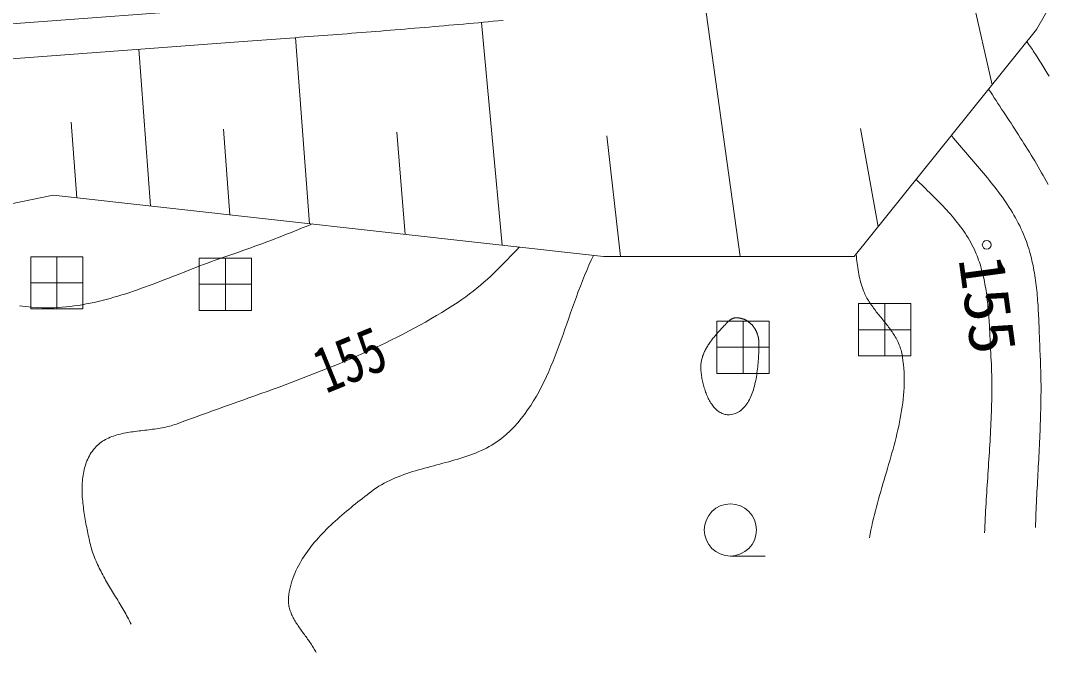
# Model space of a CAD drawing. Units: millimetres, scale not verified. Extents: x 40000 to 680000, y 20000 to 380000.
# Drawn here: x 219836 to 249362, y 252335 to 270510 of the extents above; entities that cross this region are included whole.
import ezdxf
from ezdxf.enums import TextEntityAlignment as Align

# ---------------------------------------------------------------- set-up
doc = ezdxf.new("R2010")
doc.units = ezdxf.units.MM
doc.header["$LTSCALE"] = 1000
doc.layers.add('M-BGD', color=7, linetype='Continuous', lineweight=13)
doc.layers.add('M-BMK-ROW', color=30, linetype='Continuous', lineweight=13)
doc.styles.add('ＭＳ ゴシック', font='')
doc.styles.get('ＭＳ ゴシック').set_extended_font_data('MS Gothic')

msp = doc.modelspace()

# ---------------------------------------------------------------- linework, layer by layer
at = {"layer": 'M-BGD'}
for p, q in [((250928, 273567), (249048, 270255)), ((246893, 272518), (247769, 268660)), ((239483, 271183), (240523, 263723)), ((192173, 268384), (226161, 270903)), ((233090, 270456), (233682, 264048)), ((243808, 263724), (249048, 270255)), ((192056, 267372), (226235, 269906)), ((227742, 270018), (228143, 264667)), ((223236, 269684), (223570, 265178)), ((221454, 265414), (221293, 267584)), ((225854, 264923), (225671, 267387)), ((230892, 264360), (230654, 267301)), ((244490, 264574), (243984, 267401)), ((237085, 263723), (236695, 267193)), ((215835, 264472), (220774, 265490)), ((220774, 265490), (236594, 263723)), ((236594, 263723), (243808, 263724)), ((240245, 255109), (241245, 255109))]:
    msp.add_line(p, q, dxfattribs=at)
for points in [[(226235, 269906), (226369, 269916), (226503, 269926), (226637, 269936), (226772, 269946), (226906, 269956), (227041, 269966), (227176, 269976), (227312, 269986), (227447, 269996), (227583, 270006), (227718, 270016), (227854, 270027), (227990, 270037), (228127, 270047), (228263, 270057), (228399, 270068), (228536, 270078), (228673, 270089), (228810, 270099), (228947, 270110), (229085, 270120), (229222, 270131), (229360, 270142), (229498, 270153), (229636, 270163), (229774, 270174), (229913, 270185), (230051, 270196), (230190, 270207), (230329, 270219), (230468, 270230), (230607, 270241), (230747, 270253), (230886, 270264), (231026, 270276), (231166, 270287), (231306, 270299), (231446, 270311), (231587, 270323), (231727, 270335), (231868, 270347), (232009, 270359), (232150, 270372), (232291, 270384), (232432, 270397), (232574, 270409), (232716, 270422), (232857, 270435), (232999, 270448), (233142, 270461), (233284, 270474), (233426, 270488), (233569, 270501), (233712, 270515)], [(248767, 269904), (248789, 269874), (248817, 269834), (248845, 269794), (248873, 269754), (248901, 269714), (248928, 269674), (248955, 269634), (248982, 269594), (249008, 269553), (249068, 269462), (249126, 269371), (249184, 269279), (249241, 269186), (249297, 269093), (249352, 269000), (249407, 268906)], [(247671, 268538), (247671, 268538), (247724, 268456), (247777, 268374), (247831, 268291), (247884, 268209), (247938, 268127), (247991, 268045), (248045, 267963), (248099, 267881), (248153, 267799), (248207, 267717), (248260, 267635), (248314, 267553), (248368, 267470), (248421, 267388), (248475, 267306), (248528, 267223), (248581, 267140), (248634, 267057), (248686, 266974), (248739, 266891), (248791, 266808), (248842, 266725), (248893, 266641), (248944, 266557), (248994, 266473), (249044, 266389), (249094, 266304), (249142, 266219), (249191, 266134), (249238, 266049), (249285, 265963), (249332, 265878), (249378, 265791)], [(246600, 267204), (246604, 267199), (246660, 267131), (246717, 267062), (246773, 266994), (246831, 266927), (246888, 266859), (246945, 266792), (247003, 266724), (247061, 266657), (247119, 266590), (247177, 266522), (247235, 266455), (247293, 266388), (247350, 266320), (247408, 266253), (247465, 266185), (247522, 266118), (247579, 266050), (247635, 265981), (247691, 265913), (247746, 265844), (247801, 265775), (247855, 265706), (247909, 265636), (247962, 265566), (248014, 265496), (248065, 265425), (248116, 265354), (248165, 265282), (248214, 265209), (248261, 265136), (248308, 265063), (248353, 264989), (248398, 264914), (248441, 264839), (248483, 264762), (248523, 264686), (248563, 264608), (248600, 264530), (248637, 264450), (248671, 264370), (248705, 264289), (248731, 264222), (248756, 264155), (248780, 264087), (248802, 264018), (248824, 263950), (248845, 263881), (248864, 263812), (248883, 263742), (248900, 263673), (248917, 263603), (248932, 263532), (248947, 263462), (248961, 263391), (248974, 263320), (248987, 263249), (248998, 263178), (249009, 263106), (249019, 263035), (249029, 262963), (249038, 262891), (249046, 262818), (249054, 262746), (249061, 262674), (249068, 262601), (249074, 262528), (249079, 262456), (249085, 262383), (249090, 262310), (249094, 262237), (249098, 262164), (249102, 262091), (249106, 262018), (249109, 261945), (249113, 261871), (249116, 261798), (249119, 261725), (249121, 261652), (249124, 261579), (249127, 261506), (249129, 261433), (249132, 261360), (249135, 261287), (249138, 261214), (249140, 261142), (249143, 261069), (249147, 260997), (249150, 260924), (249153, 260852), (249158, 260750), (249163, 260647), (249166, 260545), (249169, 260442), (249172, 260340), (249174, 260238), (249175, 260135), (249176, 260033), (249176, 259930), (249176, 259828), (249175, 259725), (249174, 259623), (249173, 259520), (249171, 259418), (249168, 259315), (249166, 259213), (249163, 259110), (249160, 259008), (249156, 258905), (249152, 258803), (249148, 258700), (249144, 258598), (249139, 258495), (249134, 258393), (249130, 258290), (249125, 258188), (249119, 258085), (249114, 257983), (249109, 257880), (249103, 257777), (249098, 257675), (249092, 257572), (249087, 257470), (249081, 257367), (249076, 257265), (249071, 257162), (249065, 257060), (249060, 256957), (249055, 256855), (249050, 256752), (249045, 256650), (249041, 256547), (249037, 256445), (249032, 256342), (249029, 256240), (249025, 256137), (249022, 256035), (249019, 255932)], [(245585, 265939), (245635, 265890), (245691, 265835), (245747, 265780), (245804, 265725), (245861, 265670), (245917, 265615), (245973, 265560), (246030, 265505), (246086, 265449), (246142, 265394), (246197, 265338), (246252, 265282), (246307, 265226), (246361, 265170), (246415, 265113), (246468, 265056), (246520, 264998), (246572, 264940), (246623, 264882), (246673, 264823), (246722, 264763), (246770, 264703), (246818, 264642), (246864, 264581), (246910, 264519), (246954, 264456), (246997, 264392), (247038, 264328), (247079, 264262), (247118, 264196), (247156, 264129), (247192, 264061), (247227, 263992), (247260, 263922), (247286, 263863), (247312, 263803), (247336, 263743), (247359, 263682), (247382, 263622), (247403, 263560), (247423, 263499), (247442, 263437), (247460, 263375), (247477, 263313), (247494, 263250), (247509, 263187), (247524, 263124), (247538, 263060), (247551, 262996), (247563, 262933), (247575, 262868), (247586, 262804), (247596, 262739), (247606, 262675), (247615, 262610), (247623, 262545), (247631, 262479), (247638, 262414), (247645, 262349), (247652, 262283), (247658, 262217), (247664, 262152), (247669, 262086), (247674, 262020), (247678, 261954), (247683, 261888), (247687, 261822), (247691, 261756), (247694, 261690), (247698, 261624), (247701, 261558), (247704, 261492), (247708, 261426), (247711, 261360), (247714, 261294), (247717, 261228), (247720, 261163), (247723, 261097), (247726, 261032), (247730, 260966), (247733, 260901), (247737, 260836), (247743, 260731), (247748, 260626), (247752, 260520), (247755, 260415), (247758, 260310), (247760, 260204), (247761, 260099), (247762, 259994), (247762, 259888), (247761, 259783), (247760, 259677), (247759, 259572), (247756, 259467), (247754, 259361), (247750, 259256), (247747, 259150), (247743, 259045), (247738, 258940), (247734, 258834), (247728, 258729), (247723, 258623), (247717, 258518), (247711, 258412), (247705, 258307), (247699, 258201), (247692, 258096), (247685, 257991), (247678, 257885), (247671, 257780), (247664, 257674), (247657, 257569), (247650, 257463), (247643, 257358), (247636, 257252), (247629, 257147), (247622, 257041), (247615, 256936), (247608, 256831), (247601, 256725), (247595, 256620), (247589, 256514), (247583, 256409), (247577, 256303), (247572, 256198), (247566, 256092), (247562, 255987), (247557, 255882), (247553, 255776)], [(219806, 262309), (219981, 262286), (220158, 262268), (220335, 262255), (220452, 262250), (220569, 262247), (220685, 262248), (220802, 262250), (220918, 262256), (221034, 262263), (221149, 262273), (221265, 262286), (221380, 262300), (221495, 262317), (221610, 262336), (221724, 262357), (221839, 262379), (221953, 262404), (222067, 262430), (222181, 262457), (222295, 262487), (222408, 262517), (222522, 262550), (222635, 262583), (222748, 262618), (222861, 262654), (222974, 262691), (223087, 262729), (223199, 262768), (223312, 262808), (223424, 262848), (223536, 262889), (223649, 262931), (223761, 262973), (223873, 263016), (223984, 263059), (224096, 263103), (224208, 263146), (224320, 263190), (224431, 263234), (224543, 263277), (224654, 263321), (224766, 263364), (224877, 263407), (224988, 263450), (225099, 263492), (225211, 263534), (225322, 263575), (225433, 263616), (225544, 263656), (225655, 263694), (225766, 263732), (225882, 263772), (225997, 263811), (226112, 263851), (226228, 263892), (226342, 263933), (226457, 263974), (226572, 264016), (226686, 264058), (226801, 264101), (226915, 264144), (227029, 264187), (227143, 264231), (227257, 264274), (227370, 264319), (227484, 264363), (227597, 264408), (227711, 264453), (227824, 264499), (227937, 264544), (228050, 264590), (228163, 264636), (228218, 264659)], [(223017, 253150), (222992, 253200), (222966, 253249), (222940, 253299), (222913, 253348), (222886, 253397), (222859, 253446), (222831, 253495), (222803, 253544), (222774, 253592), (222746, 253641), (222717, 253690), (222688, 253738), (222659, 253786), (222629, 253835), (222600, 253883), (222570, 253931), (222541, 253980), (222512, 254028), (222482, 254076), (222453, 254125), (222424, 254173), (222395, 254222), (222367, 254270), (222338, 254319), (222310, 254368), (222282, 254417), (222255, 254466), (222227, 254515), (222201, 254564), (222175, 254614), (222149, 254663), (222124, 254713), (222099, 254763), (222075, 254813), (222051, 254864), (222028, 254914), (222006, 254965), (221985, 255016), (221964, 255068), (221945, 255119), (221926, 255171), (221907, 255224), (221890, 255276), (221874, 255329), (221859, 255382), (221844, 255436), (221831, 255490), (221819, 255544), (221807, 255598), (221796, 255653), (221784, 255708), (221772, 255763), (221761, 255819), (221749, 255875), (221738, 255932), (221727, 255989), (221716, 256046), (221705, 256103), (221694, 256161), (221684, 256219), (221675, 256277), (221665, 256336), (221657, 256394), (221648, 256453), (221641, 256511), (221634, 256570), (221627, 256628), (221622, 256687), (221617, 256745), (221612, 256804), (221609, 256862), (221607, 256920), (221605, 256978), (221605, 257035), (221605, 257092), (221607, 257149), (221610, 257206), (221614, 257262), (221619, 257318), (221625, 257373), (221633, 257428), (221642, 257482), (221652, 257536), (221664, 257590), (221678, 257642), (221692, 257694), (221709, 257746), (221727, 257796), (221746, 257846), (221768, 257895), (221791, 257944), (221816, 257991), (221842, 258038), (221871, 258084), (221902, 258128), (221934, 258172), (221967, 258212), (222001, 258250), (222036, 258286), (222073, 258319), (222111, 258351), (222150, 258380), (222191, 258408), (222233, 258435), (222276, 258459), (222320, 258482), (222365, 258503), (222411, 258523), (222458, 258542), (222506, 258559), (222554, 258575), (222604, 258590), (222654, 258604), (222705, 258617), (222757, 258629), (222809, 258640), (222862, 258650), (222915, 258660), (222969, 258669), (223023, 258677), (223077, 258685), (223132, 258692), (223187, 258700), (223242, 258706), (223298, 258713), (223353, 258720), (223409, 258726), (223464, 258733), (223520, 258740), (223575, 258747), (223630, 258754), (223685, 258761), (223740, 258769), (223795, 258778), (223849, 258787), (223903, 258796), (223957, 258807), (224009, 258818), (224062, 258830), (224114, 258842), (224165, 258856), (224216, 258871), (224265, 258887), (224315, 258905), (224487, 258968), (224660, 259031), (224834, 259094), (225007, 259157), (225181, 259219), (225355, 259281), (225529, 259343), (225703, 259405), (225877, 259467), (226052, 259530), (226226, 259592), (226401, 259654), (226575, 259717), (226749, 259779), (226923, 259842), (227097, 259906), (227271, 259969), (227445, 260034), (227619, 260098), (227792, 260164), (227965, 260229), (228137, 260296), (228310, 260363), (228482, 260431), (228653, 260500), (228824, 260569), (228995, 260640), (229165, 260711), (229335, 260783), (229504, 260857), (229672, 260931), (229840, 261007), (230007, 261084), (230174, 261162), (230340, 261241), (230505, 261322), (230669, 261404), (230833, 261488), (230995, 261573), (231157, 261659), (231318, 261748), (231478, 261838), (231637, 261929), (231795, 262022), (231952, 262117), (232108, 262214), (232263, 262313), (232417, 262414), (232528, 262489), (232637, 262567), (232744, 262646), (232849, 262728), (232954, 262811), (233056, 262897), (233157, 262984), (233257, 263072), (233356, 263162), (233454, 263254), (233550, 263347), (233646, 263441), (233740, 263537), (233834, 263633), (233927, 263730), (234019, 263829), (234111, 263928), (234171, 263994)], [(228334, 252335), (228317, 252368), (228299, 252401), (228280, 252433), (228261, 252466), (228242, 252498), (228221, 252530), (228200, 252563), (228179, 252595), (228157, 252627), (228135, 252659), (228113, 252691), (228090, 252722), (228067, 252754), (228044, 252786), (228021, 252818), (227998, 252850), (227974, 252881), (227951, 252913), (227928, 252945), (227905, 252977), (227882, 253008), (227860, 253040), (227838, 253072), (227816, 253104), (227795, 253136), (227774, 253169), (227753, 253201), (227734, 253233), (227715, 253266), (227696, 253298), (227678, 253331), (227662, 253364), (227645, 253397), (227630, 253430), (227616, 253464), (227603, 253497), (227591, 253531), (227579, 253565), (227570, 253599), (227561, 253634), (227553, 253669), (227547, 253703), (227542, 253739), (227539, 253774), (227537, 253810), (227537, 253846), (227538, 253882), (227541, 253918), (227550, 253998), (227563, 254077), (227578, 254156), (227595, 254233), (227616, 254310), (227638, 254386), (227664, 254461), (227691, 254536), (227721, 254609), (227753, 254682), (227788, 254755), (227824, 254826), (227862, 254897), (227903, 254967), (227945, 255036), (227989, 255105), (228035, 255173), (228082, 255240), (228131, 255307), (228182, 255373), (228234, 255438), (228287, 255503), (228342, 255567), (228398, 255630), (228455, 255693), (228513, 255755), (228572, 255816), (228633, 255877), (228694, 255937), (228756, 255996), (228818, 256055), (228881, 256113), (228945, 256171), (229010, 256228), (229075, 256284), (229140, 256340), (229205, 256396), (229271, 256450), (229337, 256504), (229403, 256558), (229469, 256611), (229535, 256663), (229601, 256715), (229667, 256767), (229733, 256818), (229798, 256868), (229862, 256918), (229927, 256967), (229997, 257019), (230069, 257068), (230142, 257115), (230217, 257160), (230293, 257203), (230370, 257243), (230449, 257282), (230528, 257319), (230609, 257354), (230690, 257387), (230773, 257419), (230856, 257450), (230940, 257479), (231024, 257507), (231110, 257535), (231195, 257561), (231282, 257586), (231368, 257611), (231455, 257635), (231542, 257659), (231630, 257682), (231717, 257706), (231805, 257729), (231892, 257752), (231980, 257775), (232067, 257799), (232154, 257822), (232240, 257847), (232327, 257871), (232413, 257897), (232498, 257923), (232583, 257950), (232667, 257979), (232750, 258008), (232833, 258039), (232914, 258071), (232995, 258104), (233075, 258139), (233154, 258176), (233231, 258215), (233307, 258256), (233382, 258298), (233456, 258343), (233528, 258390), (233599, 258440), (233668, 258492), (233736, 258547), (233801, 258604), (233916, 258712), (234025, 258824), (234129, 258940), (234229, 259060), (234325, 259183), (234416, 259309), (234503, 259438), (234587, 259571), (234667, 259706), (234744, 259844), (234817, 259984), (234888, 260126), (234956, 260271), (235022, 260417), (235086, 260565), (235148, 260715), (235208, 260866), (235266, 261018), (235323, 261171), (235379, 261325), (235435, 261480), (235489, 261635), (235544, 261790), (235598, 261946), (235652, 262101), (235706, 262257), (235761, 262411), (235817, 262566), (235873, 262719), (235931, 262872), (235990, 263024), (236050, 263174), (236113, 263323), (236177, 263470), (236244, 263615), (236311, 263755)], [(243861, 263790), (243861, 263784), (243868, 263720), (243875, 263656), (243883, 263592), (243891, 263529), (243899, 263465), (243908, 263402), (243918, 263339), (243929, 263276), (243940, 263214), (243952, 263152), (243966, 263091), (243981, 263030), (243997, 262970), (244014, 262911), (244032, 262852), (244053, 262794), (244074, 262736), (244098, 262680), (244115, 262641), (244134, 262603), (244153, 262565), (244173, 262527), (244194, 262490), (244216, 262454), (244239, 262417), (244262, 262381), (244286, 262346), (244311, 262310), (244336, 262275), (244361, 262240), (244387, 262205), (244414, 262170), (244440, 262136), (244467, 262102), (244495, 262068), (244522, 262033), (244550, 261999), (244577, 261966), (244605, 261932), (244632, 261898), (244660, 261864), (244687, 261830), (244714, 261796), (244741, 261762), (244768, 261727), (244794, 261693), (244820, 261659), (244846, 261624), (244871, 261589), (244895, 261554), (244919, 261519), (244942, 261483), (244965, 261448), (244986, 261412), (245007, 261375), (245027, 261338), (245047, 261301), (245065, 261264), (245082, 261226), (245098, 261187), (245113, 261149), (245127, 261109), (245140, 261070), (245151, 261029), (245161, 260988), (245170, 260947), (245190, 260837), (245206, 260726), (245219, 260616), (245229, 260506), (245237, 260395), (245241, 260285), (245242, 260174), (245241, 260064), (245238, 259953), (245232, 259843), (245223, 259732), (245213, 259622), (245200, 259511), (245185, 259401), (245169, 259290), (245150, 259179), (245130, 259069), (245108, 258958), (245085, 258847), (245061, 258737), (245035, 258626), (245008, 258515), (244980, 258405), (244951, 258294), (244921, 258183), (244890, 258072), (244859, 257962), (244827, 257851), (244795, 257740), (244763, 257629), (244730, 257518), (244697, 257408), (244665, 257297), (244632, 257186), (244599, 257075), (244567, 256965), (244535, 256854), (244504, 256743), (244474, 256632), (244444, 256522), (244415, 256411), (244387, 256300), (244360, 256189), (244334, 256079), (244309, 255968), (244286, 255857), (244265, 255747), (244244, 255636)]]:
    msp.add_lwpolyline(points, dxfattribs=at)
msp.add_lwpolyline([(240222, 259172), (240189, 259171), (240157, 259172), (240125, 259175), (240094, 259180), (240064, 259188), (240034, 259198), (240005, 259209), (239976, 259223), (239948, 259238), (239921, 259255), (239895, 259274), (239869, 259294), (239844, 259316), (239819, 259340), (239795, 259365), (239772, 259391), (239750, 259419), (239728, 259448), (239707, 259478), (239686, 259509), (239666, 259541), (239647, 259574), (239629, 259608), (239611, 259643), (239594, 259678), (239577, 259714), (239562, 259751), (239547, 259789), (239532, 259826), (239519, 259865), (239506, 259903), (239494, 259942), (239482, 259981), (239471, 260020), (239461, 260059), (239452, 260099), (239443, 260138), (239435, 260177), (239428, 260216), (239421, 260254), (239415, 260292), (239410, 260330), (239406, 260367), (239402, 260404), (239399, 260440), (239397, 260476), (239396, 260510), (239395, 260544), (239395, 260573), (239397, 260603), (239399, 260632), (239402, 260661), (239406, 260689), (239411, 260718), (239417, 260746), (239423, 260775), (239431, 260803), (239439, 260831), (239448, 260858), (239458, 260886), (239469, 260913), (239480, 260941), (239492, 260968), (239505, 260995), (239518, 261022), (239532, 261048), (239546, 261075), (239561, 261101), (239576, 261127), (239592, 261153), (239609, 261179), (239626, 261205), (239643, 261230), (239661, 261255), (239679, 261281), (239697, 261306), (239716, 261330), (239735, 261355), (239754, 261380), (239774, 261404), (239794, 261428), (239814, 261452), (239834, 261476), (239854, 261500), (239875, 261523), (239895, 261546), (239916, 261570), (239937, 261593), (239957, 261615), (239978, 261638), (239999, 261661), (240019, 261683), (240040, 261705), (240060, 261727), (240081, 261749), (240101, 261771), (240105, 261776), (240110, 261781), (240115, 261786), (240120, 261791), (240125, 261796), (240130, 261801), (240135, 261807), (240140, 261812), (240145, 261817), (240150, 261822), (240155, 261827), (240160, 261832), (240165, 261837), (240171, 261842), (240176, 261847), (240181, 261852), (240187, 261857), (240192, 261862), (240198, 261867), (240203, 261872), (240209, 261876), (240214, 261881), (240220, 261885), (240226, 261890), (240231, 261894), (240237, 261898), (240243, 261902), (240249, 261906), (240255, 261910), (240261, 261914), (240267, 261918), (240273, 261921), (240279, 261925), (240285, 261928), (240291, 261931), (240298, 261934), (240304, 261937), (240310, 261940), (240317, 261942), (240323, 261945), (240330, 261947), (240336, 261949), (240343, 261951), (240350, 261952), (240356, 261954), (240363, 261955), (240370, 261956), (240377, 261957), (240387, 261958), (240397, 261959), (240408, 261960), (240418, 261960), (240429, 261960), (240439, 261960), (240450, 261960), (240460, 261959), (240471, 261958), (240481, 261957), (240492, 261956), (240502, 261954), (240513, 261953), (240523, 261951), (240534, 261948), (240544, 261946), (240555, 261943), (240565, 261941), (240576, 261938), (240586, 261935), (240596, 261931), (240607, 261928), (240617, 261924), (240627, 261920), (240637, 261916), (240647, 261912), (240657, 261907), (240667, 261903), (240677, 261898), (240687, 261893), (240696, 261888), (240706, 261883), (240715, 261877), (240725, 261872), (240734, 261866), (240743, 261860), (240752, 261854), (240761, 261848), (240770, 261842), (240778, 261836), (240787, 261829), (240795, 261823), (240804, 261816), (240812, 261809), (240820, 261802), (240827, 261795), (240835, 261788), (240843, 261781), (240851, 261772), (240860, 261763), (240869, 261754), (240877, 261745), (240885, 261735), (240893, 261725), (240901, 261716), (240909, 261706), (240916, 261695), (240923, 261685), (240931, 261674), (240938, 261664), (240944, 261653), (240951, 261642), (240958, 261631), (240964, 261620), (240970, 261609), (240976, 261597), (240982, 261586), (240987, 261574), (240993, 261562), (240998, 261550), (241003, 261539), (241008, 261527), (241013, 261514), (241017, 261502), (241021, 261490), (241025, 261478), (241029, 261466), (241033, 261453), (241037, 261441), (241040, 261428), (241043, 261416), (241046, 261403), (241049, 261391), (241051, 261378), (241054, 261365), (241056, 261353), (241058, 261340), (241059, 261328), (241061, 261315), (241062, 261302), (241063, 261290), (241064, 261277), (241065, 261265), (241066, 261252), (241066, 261240), (241066, 261227), (241066, 261180), (241065, 261132), (241064, 261083), (241063, 261032), (241061, 260981), (241059, 260929), (241057, 260876), (241054, 260822), (241050, 260767), (241046, 260713), (241042, 260657), (241037, 260602), (241031, 260546), (241025, 260490), (241018, 260434), (241010, 260378), (241002, 260322), (240992, 260266), (240982, 260211), (240972, 260156), (240960, 260102), (240948, 260048), (240934, 259995), (240920, 259943), (240905, 259892), (240888, 259842), (240871, 259792), (240853, 259744), (240833, 259697), (240813, 259652), (240791, 259608), (240768, 259566), (240744, 259525), (240719, 259486), (240693, 259448), (240665, 259413), (240636, 259380), (240606, 259348), (240574, 259319), (240541, 259293), (240506, 259268), (240470, 259246), (240433, 259227), (240394, 259210), (240353, 259196), (240311, 259185), (240267, 259177)], close=True, dxfattribs=at)
for centre, radius in [((247614, 264061), 125), ((240245, 255859), 750)]:
    msp.add_circle(centre, radius, dxfattribs=at)
at = {"layer": 'M-BMK-ROW'}
for p, q in [((220131, 262215), (220131, 263715)), ((220131, 263715), (221631, 263715)), ((220881, 262215), (220881, 263715)), ((221631, 263715), (221631, 262215)), ((224974, 262174), (224974, 263674)), ((224974, 263674), (226474, 263674)), ((225724, 262174), (225724, 263674)), ((226474, 263674), (226474, 262174)), ((221631, 262965), (220131, 262965)), ((226474, 262924), (224974, 262924)), ((221631, 262215), (220131, 262215)), ((243932, 260867), (243932, 262367)), ((243932, 262367), (245432, 262367)), ((244682, 260867), (244682, 262367)), ((245432, 262367), (245432, 260867)), ((226474, 262174), (224974, 262174)), ((239858, 260362), (239858, 261862)), ((239858, 261862), (241358, 261862)), ((240608, 260362), (240608, 261862)), ((241358, 261862), (241358, 260362)), ((245432, 261617), (243932, 261617)), ((241358, 261112), (239858, 261112)), ((245432, 260867), (243932, 260867)), ((241358, 260362), (239858, 260362))]:
    msp.add_line(p, q, dxfattribs=at)

# ---------------------------------------------------------------- texts
at = {"layer": 'M-BGD', "style": 'ＭＳ ゴシック'}
for rotation, width, p in [(277.715, 1.05, (247649, 262340)), (22.193, 0.75, (229300, 260765))]:
    msp.add_text('155', height=1320, rotation=rotation, dxfattribs=dict(at, width=width)).set_placement(p, align=Align.MIDDLE_CENTER)

doc.saveas('drawing.dxf')
